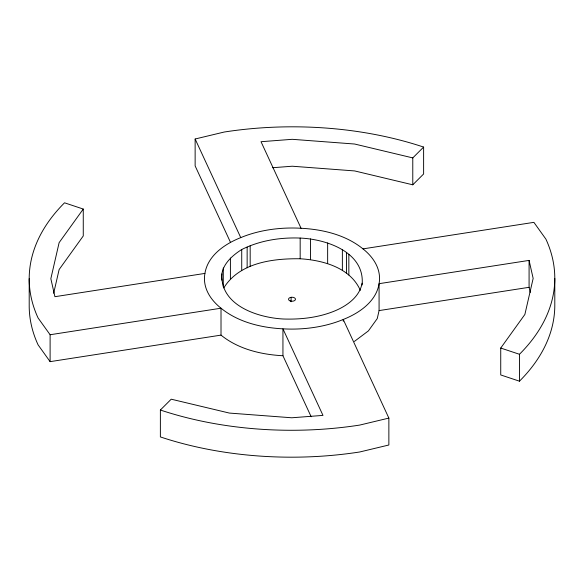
<?xml version="1.0" encoding="UTF-8"?>
<svg xmlns="http://www.w3.org/2000/svg" width="584" height="584" viewBox="0 0 584 584"><rect width="100%" height="100%" fill="white"/><g stroke="black" fill="none" stroke-linecap="round" stroke-linejoin="round"><path stroke-width="0.88" d="M53.67 293.277L59.123 269.545L83.264 235.951L83.264 209.05L64.532 202.809A262.983 151.833 0 0 0 38.077 317.959L50.107 334.741L50.107 361.649L221.015 335.121C238.272 349.13 261.106 354.605 282.941 355.736L311.162 416.742M221.015 335.121L221.015 308.213A87.425 50.472 0 0 1 204.926 273.414C207.78 255.493 224.935 243.871 240.754 237.622A87.68 50.618 0 0 1 301.059 228.264M221.905 280.211C219.832 266.523 231.227 256.157 241.725 249.521C259.778 240.506 280.123 237.286 300.169 238.068C326.39 239.148 365.336 252.215 362.095 284.985M362.095 283.189C359.642 297.183 346.239 306.352 333.822 311.323C317.959 317.659 300.804 319.536 283.831 319.025C258.391 317.842 219.956 305.651 221.905 273.911M230.49 242.338L195.136 165.907L195.136 138.999L224.227 132.028A262.618 151.621 0 0 1 423.626 147.073L412.779 157.906L354.641 144.029L292.234 139.313L261.019 141.708L301.059 228.264C322.894 229.395 345.728 234.87 362.985 248.879A87.425 50.472 0 0 1 379.074 283.678L379.082 310.586L377.242 318.594L368.402 330.894L354.357 341.45M83.264 209.05L59.123 242.645L50.845 278.685L54.918 296.694L204.918 273.414M223.781 287.941C239.403 262.566 272.947 258.391 300.169 258.77C322.937 260.172 350.371 267.618 360.343 290.379M554.8 278.4L554.8 305.308A262.983 151.833 0 0 1 519.453 381.184L500.736 374.95L500.736 348.049L524.877 314.455L533.155 278.415L529.082 260.398L379.082 283.678C376.213 301.599 359.065 313.228 343.246 319.47A87.68 50.618 0 0 1 282.941 328.836C261.106 327.697 238.272 322.222 221.015 308.213L50.107 334.741M343.246 321.266L343.246 319.47L388.864 418.093L388.864 445.001L359.773 451.972A262.618 151.621 0 0 1 160.374 436.927L160.381 410.019L171.221 399.193L229.359 413.07L291.766 417.779L322.981 415.392L282.941 328.836L282.941 355.736M272.611 167.725L292.234 166.221L354.641 170.929L412.779 184.807L423.619 173.981L423.619 147.073M388.864 418.093L359.773 425.064A262.618 151.621 0 0 1 160.374 410.026M362.985 248.879L533.893 222.351L545.909 239.141A262.983 151.833 0 0 1 519.453 354.284L519.468 381.191M379.082 310.586L529.082 287.306L529.082 260.398M500.736 348.049L519.468 354.284M50.107 361.649L38.091 344.859A262.983 151.833 0 0 1 29.2 305.6L29.2 278.692M195.136 138.999L240.754 237.622M529.082 287.306L530.243 292.453M412.779 157.906L412.779 184.807M348.845 254.339L348.845 275.035M346.516 252.587L346.516 273.283M342.37 249.463L342.37 270.158M327.646 242.944L327.646 263.639M310.484 238.849L310.484 259.544M300.169 238.068L300.169 258.77M291.102 297.3L291.102 301.731M250.178 245.776L250.178 266.472M247.142 247.12L247.142 267.815M241.725 249.521L241.725 270.217M230.403 258.04L230.403 278.736M223.278 267.954L223.278 286.846M290.255 300.986A3.482 2.015 0 0 0 295.482 299.242A3.482 2.015 0 0 0 290.263 297.497A3.482 2.015 0 0 0 290.255 300.986"/></g></svg>
